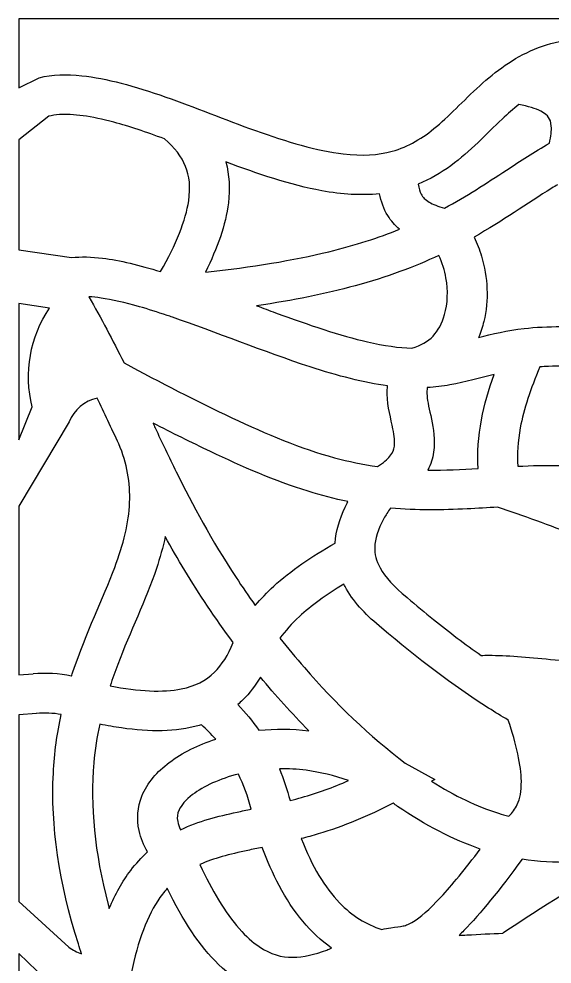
# Model space of a CAD drawing. Header units: millimetres. Extents: x -305 to 0, y 13 to 305.
# Drawn here: x -304.8 to -224.1, y 161.9 to 304.8 of the extents above; entities that cross this region are included whole.
import ezdxf

# ---------------------------------------------------------------- set-up
doc = ezdxf.new("R2010")
doc.units = ezdxf.units.MM
doc.layers.get('0').update_dxf_attribs({"linetype": 'CONTINUOUS'})

msp = doc.modelspace()

# ---------------------------------------------------------------- linework, layer by layer
for p, q in [((0, 304.8), (-304.8, 304.8)), ((-304.8, 304.8), (-304.8, 294.39)), ((-304.8, 294.39), (-301.71, 295.91)), ((-300.29, 290.09), (-304.8, 286.49)), ((-304.8, 286.49), (-304.8, 269.9)), ((-304.8, 269.9), (-296.84, 268.7)), ((-297.22, 243.87), (-304.8, 231.13)), ((-304.8, 231.13), (-304.8, 205.59)), ((-304.8, 205.59), (-302.64, 205.76)), ((-302.16, 199.78), (-304.8, 199.57)), ((-304.8, 199.57), (-304.8, 171.31)), ((-246.35, 192.26), (-241.88, 189.79)), ((-241.88, 189.79), (-242.37, 189.51)), ((-304.8, 171.31), (-297.26, 164.44)), ((-300.74, 159.56), (-304.8, 163.46)), ((-304.8, 163.46), (-304.8, 154.3))]:
    msp.add_line(p, q)
msp.add_lwpolyline([(-300.16, 261.08), (-304.8, 261.78), (-304.8, 241.16), (-302.78, 246.13, -0.213908)], format="xyb", close=True)
for centre, radius, start, end in [((-291.67, 241.61), 5.99, 102.6133, 157.8759), ((-300.97, 184.84), 20.99, 78.6437, 94.5676), ((-300.97, 184.84), 14.99, 80.1409, 94.5676), ((-70.64, -72.73), 288.35, 119.662, 123.9267), ((-292.44, 171.17), 8.27, 234.4496, 249.6332)]:
    msp.add_arc(centre, radius, start, end)
for points, knots in [([(-301.71, 295.91), (-299.75, 296.39), (-297.6, 296.46), (-295.26, 296.21), (-291.56, 295.83), (-287.32, 294.64), (-282.6, 292.99), (-278.32, 291.48), (-273.65, 289.58), (-269.03, 287.92), (-264.3, 286.22), (-259.67, 284.84), (-255.73, 284.39), (-252.9, 284.06), (-250.45, 284.2), (-248.33, 284.79), (-245.86, 285.46), (-243.75, 286.75), (-241.62, 288.54), (-239.39, 290.42), (-237.18, 292.84), (-234.61, 295.12), (-232.22, 297.25), (-229.47, 299.23), (-226.21, 300.46), (-222.98, 301.68), (-219.3, 302.14), (-215.29, 301.76), (-210.02, 301.25), (-204.17, 299.35), (-197.61, 296.16)], [-1, -1, -1, -1, -0.9235954, -0.9235954, -0.9235954, -0.8027804, -0.8027804, -0.8027804, -0.6930016, -0.6930016, -0.6930016, -0.5807338, -0.5807338, -0.5807338, -0.5000372, -0.5000372, -0.5000372, -0.4061822, -0.4061822, -0.4061822, -0.3076467, -0.3076467, -0.3076467, -0.2159401, -0.2159401, -0.2159401, -0.125, -0.125, -0.125, -0.0057752, -0.0057752, -0.0057752, -0.0057752]), ([(-229.18, 291.85), (-230.02, 291.18), (-230.86, 290.45), (-231.7, 289.65), (-234.07, 287.42), (-236.49, 284.79), (-239.47, 282.6), (-240.96, 281.51), (-242.62, 280.54), (-244.41, 279.8)], [0.2866373, 0.2866373, 0.2866373, 0.2866373, 0.3233197, 0.3233197, 0.3233197, 0.4266225, 0.4266225, 0.4266225, 0.4783507, 0.4783507, 0.4783507, 0.4783507]), ([(-224.56, 285.99), (-224.31, 287.05), (-224.23, 287.93), (-224.27, 288.57), (-224.32, 289.22), (-224.46, 289.59), (-224.67, 289.89), (-224.88, 290.2), (-225.22, 290.51), (-225.87, 290.85), (-226.62, 291.24), (-227.75, 291.6), (-229.18, 291.85)], [0.0674896, 0.0674896, 0.0674896, 0.0674896, 0.2755784, 0.2755784, 0.2755784, 0.4875328, 0.4875328, 0.4875328, 0.6963254, 0.6963254, 0.6963254, 0.9372191, 0.9372191, 0.9372191, 0.9372191]), ([(-282.78, 286.67), (-285.56, 287.68), (-288.13, 288.55), (-290.42, 289.17), (-293.86, 290.1), (-296.66, 290.46), (-298.68, 290.32), (-299.29, 290.28), (-299.82, 290.2), (-300.29, 290.09)], [0.7868838, 0.7868838, 0.7868838, 0.7868838, 0.8587901, 0.8587901, 0.8587901, 0.9671782, 0.9671782, 0.9671782, 1, 1, 1, 1]), ([(-283.36, 266.58), (-281.03, 270.69), (-279.55, 274.39), (-279.12, 277.31), (-278.81, 279.38), (-279, 281.01), (-279.59, 282.49), (-280.19, 283.96), (-281.23, 285.35), (-282.78, 286.67)], [-0.938684, -0.938684, -0.938684, -0.938684, -0.5578197, -0.5578197, -0.5578197, -0.2884921, -0.2884921, -0.2884921, -0.0209138, -0.0209138, -0.0209138, -0.0209138]), ([(-240.42, 276.17), (-237.1, 277.97), (-234.13, 279.93), (-231.05, 281.94), (-228.97, 283.3), (-226.83, 284.67), (-224.56, 285.99)], [0.14174139, 0.14174139, 0.14174139, 0.14174139, 0.19290773, 0.19290773, 0.19290773, 0.22730595, 0.22730595, 0.22730595, 0.22730595]), ([(-273.5, 283.17), (-272.97, 281.22), (-272.85, 279.12), (-273.11, 277), (-273.51, 273.61), (-274.78, 270.14), (-276.6, 266.5)], [0.3427173, 0.3427173, 0.3427173, 0.3427173, 0.5402421, 0.5402421, 0.5402421, 0.8559279, 0.8559279, 0.8559279, 0.8559279]), ([(-250.25, 278.35), (-253.02, 278.07), (-255.96, 278.26), (-258.97, 278.81), (-263.74, 279.67), (-268.72, 281.38), (-273.5, 283.17)], [0.5305653, 0.5305653, 0.5305653, 0.5305653, 0.6007982, 0.6007982, 0.6007982, 0.7117924, 0.7117924, 0.7117924, 0.7117924]), ([(-244.41, 279.8), (-244.31, 279.16), (-244.15, 278.66), (-243.94, 278.29), (-243.68, 277.83), (-243.36, 277.48), (-242.75, 277.11), (-242.19, 276.76), (-241.4, 276.44), (-240.42, 276.17)], [-0.8157484, -0.8157484, -0.8157484, -0.8157484, -0.5960253, -0.5960253, -0.5960253, -0.3244932, -0.3244932, -0.3244932, -0.0787149, -0.0787149, -0.0787149, -0.0787149]), ([(-223.34, 279.73), (-223.62, 279.56), (-223.9, 279.39), (-224.18, 279.22), (-227.99, 276.85), (-231.64, 274.26), (-235.93, 271.81)], [-0.21755098, -0.21755098, -0.21755098, -0.21755098, -0.21291687, -0.21291687, -0.21291687, -0.1496511, -0.1496511, -0.1496511, -0.1496511]), ([(-247.23, 272.98), (-247.92, 273.58), (-248.52, 274.28), (-249, 275.06), (-249.63, 276.08), (-250.02, 277.2), (-250.25, 278.35)], [0.420142, 0.420142, 0.420142, 0.420142, 0.5760993, 0.5760993, 0.5760993, 0.7818537, 0.7818537, 0.7818537, 0.7818537]), ([(-276.6, 266.5), (-269.51, 267.25), (-263.29, 268.29), (-257.93, 269.6), (-253.91, 270.58), (-250.38, 271.72), (-247.23, 272.98)], [0.01399699, 0.01399699, 0.01399699, 0.01399699, 0.0685636, 0.0685636, 0.0685636, 0.10952566, 0.10952566, 0.10952566, 0.10952566]), ([(-235.93, 271.81), (-235.49, 270.87), (-235.12, 269.91), (-234.83, 268.92), (-233.87, 265.72), (-233.7, 262.26), (-234.48, 259.04), (-234.68, 258.22), (-234.94, 257.41), (-235.27, 256.63)], [-0.8992786, -0.8992786, -0.8992786, -0.8992786, -0.8008415, -0.8008415, -0.8008415, -0.4804468, -0.4804468, -0.4804468, -0.398312, -0.398312, -0.398312, -0.398312]), ([(-296.84, 268.7), (-295.38, 268.88), (-293.83, 268.82), (-292.14, 268.62), (-289.54, 268.3), (-286.6, 267.58), (-283.36, 266.58)], [-0.9643684, -0.9643684, -0.9643684, -0.9643684, -0.9233062, -0.9233062, -0.9233062, -0.8601239, -0.8601239, -0.8601239, -0.8601239]), ([(-241.26, 269.04), (-244.96, 267.31), (-249.15, 265.74), (-253.94, 264.44), (-258.38, 263.22), (-263.34, 262.22), (-268.84, 261.42)], [-0.12504518, -0.12504518, -0.12504518, -0.12504518, -0.07694548, -0.07694548, -0.07694548, -0.03247, -0.03247, -0.03247, -0.03247]), ([(-245.35, 255.01), (-243.96, 255.4), (-242.95, 256), (-242.15, 256.84), (-241.39, 257.65), (-240.79, 258.73), (-240.41, 260.08), (-239.94, 261.75), (-239.85, 263.72), (-240.2, 265.63), (-240.4, 266.77), (-240.76, 267.91), (-241.26, 269.04)], [0.0189311, 0.0189311, 0.0189311, 0.0189311, 0.2451464, 0.2451464, 0.2451464, 0.4609163, 0.4609163, 0.4609163, 0.7275123, 0.7275123, 0.7275123, 0.8877194, 0.8877194, 0.8877194, 0.8877194]), ([(-286.58, 261.28), (-288.78, 261.91), (-290.73, 262.36), (-292.36, 262.59), (-293.04, 262.69), (-293.66, 262.75), (-294.22, 262.78)], [0.87043775, 0.87043775, 0.87043775, 0.87043775, 0.91824871, 0.91824871, 0.91824871, 0.93798885, 0.93798885, 0.93798885, 0.93798885]), ([(-268.84, 261.42), (-267.88, 261.07), (-266.92, 260.71), (-265.97, 260.36), (-260.98, 258.53), (-256.15, 256.89), (-252.09, 255.96), (-249.54, 255.38), (-247.31, 255.07), (-245.35, 255.01)], [-0.7738177, -0.7738177, -0.7738177, -0.7738177, -0.7574768, -0.7574768, -0.7574768, -0.6719192, -0.6719192, -0.6719192, -0.61827, -0.61827, -0.61827, -0.61827]), ([(-249.04, 249.31), (-252.61, 249.78), (-256.56, 250.82), (-260.75, 252.18), (-267.68, 254.43), (-275.22, 257.51), (-281.55, 259.68), (-281.83, 259.78), (-282.1, 259.87), (-282.37, 259.96)], [0.6431518, 0.6431518, 0.6431518, 0.6431518, 0.7160503, 0.7160503, 0.7160503, 0.8364974, 0.8364974, 0.8364974, 0.8417413, 0.8417413, 0.8417413, 0.8417413]), ([(-235.27, 256.63), (-233.23, 257.15), (-230.95, 257.68), (-228.37, 257.98), (-224.89, 258.38), (-220.9, 258.36), (-216.73, 258), (-211.84, 257.57), (-206.75, 256.71), (-202.35, 255.89), (-202.02, 255.83), (-201.69, 255.77), (-201.37, 255.71)], [-0.5168074, -0.5168074, -0.5168074, -0.5168074, -0.4597042, -0.4597042, -0.4597042, -0.3825191, -0.3825191, -0.3825191, -0.2916236, -0.2916236, -0.2916236, -0.2847672, -0.2847672, -0.2847672, -0.2847672]), ([(-288.9, 252.78), (-283.4, 249.81), (-277.95, 247), (-272.58, 244.48), (-267.33, 242.01), (-262.18, 239.83), (-257.04, 238.44), (-254.89, 237.86), (-252.74, 237.42), (-250.58, 237.11)], [0.0037289, 0.0037289, 0.0037289, 0.0037289, 0.0773409, 0.0773409, 0.0773409, 0.1492993, 0.1492993, 0.1492993, 0.1793663, 0.1793663, 0.1793663, 0.1793663]), ([(-225.98, 252.17), (-227.4, 248.88), (-228.43, 245.78), (-228.96, 242.98), (-229.34, 240.92), (-229.46, 238.99), (-229.35, 237.15)], [-0.9301282, -0.9301282, -0.9301282, -0.9301282, -0.487165, -0.487165, -0.487165, -0.1593698, -0.1593698, -0.1593698, -0.1593698]), ([(-200.93, 249.51), (-205.03, 250.3), (-209.89, 251.19), (-214.6, 251.75), (-218.2, 252.17), (-221.67, 252.37), (-224.68, 252.25), (-225.12, 252.23), (-225.56, 252.21), (-225.98, 252.17)], [0.2734434, 0.2734434, 0.2734434, 0.2734434, 0.3650771, 0.3650771, 0.3650771, 0.4352406, 0.4352406, 0.4352406, 0.4455097, 0.4455097, 0.4455097, 0.4455097]), ([(-232.89, 251.05), (-235.05, 250.51), (-237.18, 249.87), (-239.62, 249.44), (-240.7, 249.25), (-241.84, 249.12), (-243.04, 249.05)], [0.50807514, 0.50807514, 0.50807514, 0.50807514, 0.57130501, 0.57130501, 0.57130501, 0.59939408, 0.59939408, 0.59939408, 0.59939408]), ([(-235.34, 236.8), (-235.47, 239.17), (-235.32, 241.63), (-234.83, 244.19), (-234.41, 246.44), (-233.74, 248.72), (-232.89, 251.05)], [0.1587815, 0.1587815, 0.1587815, 0.1587815, 0.4915969, 0.4915969, 0.4915969, 0.7843195, 0.7843195, 0.7843195, 0.7843195]), ([(-250.58, 237.11), (-249.67, 237.66), (-249.05, 238.2), (-248.67, 238.67), (-248.24, 239.21), (-248.07, 239.62), (-248, 240.21), (-247.92, 240.82), (-248, 241.7), (-248.22, 242.8), (-248.52, 244.28), (-249.05, 246.12), (-249.09, 248.06), (-249.1, 248.48), (-249.08, 248.89), (-249.04, 249.31)], [0.0390375, 0.0390375, 0.0390375, 0.0390375, 0.18372, 0.18372, 0.18372, 0.350029, 0.350029, 0.350029, 0.5256009, 0.5256009, 0.5256009, 0.7628004, 0.7628004, 0.7628004, 0.8127768, 0.8127768, 0.8127768, 0.8127768]), ([(-243.04, 249.05), (-243.09, 248.71), (-243.11, 248.31), (-243.07, 247.81), (-243, 246.93), (-242.71, 245.73), (-242.4, 244.29), (-242.1, 242.85), (-241.8, 241.13), (-242.07, 239.28), (-242.2, 238.36), (-242.5, 237.43), (-242.94, 236.56)], [-0.843274, -0.843274, -0.843274, -0.843274, -0.7330056, -0.7330056, -0.7330056, -0.5387247, -0.5387247, -0.5387247, -0.3449172, -0.3449172, -0.3449172, -0.2485017, -0.2485017, -0.2485017, -0.2485017]), ([(-255.03, 231.8), (-257.06, 232.22), (-259.07, 232.74), (-261.06, 233.36), (-266.11, 234.94), (-270.98, 237.07), (-275.83, 239.37), (-278.72, 240.75), (-281.61, 242.19), (-284.51, 243.68)], [-0.1643271, -0.1643271, -0.1643271, -0.1643271, -0.1389153, -0.1389153, -0.1389153, -0.0742706, -0.0742706, -0.0742706, -0.0356998, -0.0356998, -0.0356998, -0.0356998]), ([(-284.19, 242.95), (-283.17, 240.78), (-282.12, 238.57), (-280.99, 236.29), (-278.53, 231.31), (-275.67, 225.99), (-271.95, 220.34), (-271.04, 218.94), (-270.07, 217.53), (-269.05, 216.11)], [-0.92041331, -0.92041331, -0.92041331, -0.92041331, -0.90013916, -0.90013916, -0.90013916, -0.85569332, -0.85569332, -0.85569332, -0.84475075, -0.84475075, -0.84475075, -0.84475075]), ([(-296.83, 205.42), (-296.77, 205.63), (-296.69, 205.85), (-296.62, 206.06), (-294.65, 211.98), (-292.05, 217.17), (-290.31, 221.84), (-288.98, 225.38), (-288.16, 228.59), (-288.05, 231.66), (-287.94, 234.67), (-288.46, 237.57), (-289.68, 240.52)], [-0.5598655, -0.5598655, -0.5598655, -0.5598655, -0.552432, -0.552432, -0.552432, -0.3460428, -0.3460428, -0.3460428, -0.1892987, -0.1892987, -0.1892987, -0.0360593, -0.0360593, -0.0360593, -0.0360593]), ([(-229.35, 237.15), (-227.24, 237.25), (-225.13, 237.3), (-222.93, 237.28), (-219.84, 237.24), (-216.56, 237.04), (-213.06, 236.83), (-208.88, 236.59), (-204.4, 236.39), (-200.24, 236.77), (-199.38, 236.84), (-198.53, 236.95), (-197.7, 237.07)], [0.2805952, 0.2805952, 0.2805952, 0.2805952, 0.3120798, 0.3120798, 0.3120798, 0.3564294, 0.3564294, 0.3564294, 0.4092559, 0.4092559, 0.4092559, 0.4201975, 0.4201975, 0.4201975, 0.4201975]), ([(-256.96, 225.54), (-256.83, 227.39), (-256.28, 229.22), (-255.45, 230.96), (-255.32, 231.24), (-255.18, 231.52), (-255.03, 231.8)], [0.576859, 0.576859, 0.576859, 0.576859, 0.7937643, 0.7937643, 0.7937643, 0.828554, 0.828554, 0.828554, 0.828554]), ([(-248.6, 230.83), (-248.98, 230.29), (-249.3, 229.76), (-249.59, 229.24), (-250.51, 227.58), (-250.95, 226.13), (-250.98, 224.93), (-251.02, 223.85), (-250.78, 222.89), (-250.17, 221.78), (-249.42, 220.41), (-248.06, 218.88), (-246.13, 217.35), (-246.12, 217.33), (-246.1, 217.32), (-246.09, 217.31)], [-0.9306821, -0.9306821, -0.9306821, -0.9306821, -0.8432781, -0.8432781, -0.8432781, -0.5607074, -0.5607074, -0.5607074, -0.3092887, -0.3092887, -0.3092887, 0, 0, 0, 0.0021384, 0.0021384, 0.0021384, 0.0021384]), ([(-232.4, 230.97), (-233.89, 230.88), (-235.42, 230.78), (-237.02, 230.7), (-240.65, 230.52), (-244.59, 230.46), (-248.6, 230.83)], [-0.26367301, -0.26367301, -0.26367301, -0.26367301, -0.24145585, -0.24145585, -0.24145585, -0.19113907, -0.19113907, -0.19113907, -0.19113907]), ([(-208.75, 221.89), (-212.63, 223.49), (-216.6, 225.13), (-220.53, 226.66), (-224.51, 228.2), (-228.47, 229.64), (-232.4, 230.97)], [0.7892075, 0.7892075, 0.7892075, 0.7892075, 0.8914692, 0.8914692, 0.8914692, 0.9950928, 0.9950928, 0.9950928, 0.9950928]), ([(-282.67, 226.52), (-283, 224.9), (-283.46, 223.28), (-284, 221.67), (-285.61, 216.87), (-287.96, 212.14), (-289.86, 207.15), (-290.26, 206.1), (-290.64, 205.03), (-291, 203.95)], [0.2547939, 0.2547939, 0.2547939, 0.2547939, 0.319844, 0.319844, 0.319844, 0.5140636, 0.5140636, 0.5140636, 0.5550671, 0.5550671, 0.5550671, 0.5550671]), ([(-272.37, 210.49), (-275.14, 214.2), (-277.58, 217.88), (-279.71, 221.39), (-280.77, 223.14), (-281.75, 224.85), (-282.67, 226.52)], [0.83954195, 0.83954195, 0.83954195, 0.83954195, 0.86674824, 0.86674824, 0.86674824, 0.88028091, 0.88028091, 0.88028091, 0.88028091]), ([(-269.05, 216.11), (-268.22, 217.1), (-267.28, 218.07), (-266.25, 219.01), (-263.68, 221.35), (-260.53, 223.49), (-256.96, 225.54)], [-0.7648971, -0.7648971, -0.7648971, -0.7648971, -0.565281, -0.565281, -0.565281, -0.0716691, -0.0716691, -0.0716691, -0.0716691]), ([(-255.66, 219.33), (-258.33, 217.7), (-260.61, 216.05), (-262.38, 214.42), (-263.55, 213.34), (-264.52, 212.25), (-265.32, 211.15)], [0.158138, 0.158138, 0.158138, 0.158138, 0.5784294, 0.5784294, 0.5784294, 0.8582242, 0.8582242, 0.8582242, 0.8582242]), ([(-249.91, 212.69), (-252.15, 214.47), (-253.97, 216.38), (-255.25, 218.57), (-255.39, 218.82), (-255.53, 219.07), (-255.66, 219.33)], [0.0019813, 0.0019813, 0.0019813, 0.0019813, 0.2951607, 0.2951607, 0.2951607, 0.3285867, 0.3285867, 0.3285867, 0.3285867]), ([(-246.09, 217.31), (-246.07, 217.3), (-246.06, 217.29), (-246.04, 217.27), (-244.73, 216.14), (-243.41, 215.04), (-242.09, 213.98), (-239.69, 212.05), (-237.29, 210.23), (-234.9, 208.55)], [-1.0007049, -1.0007049, -1.0007049, -1.0007049, -1, -1, -1, -0.9341615, -0.9341615, -0.9341615, -0.813872, -0.813872, -0.813872, -0.813872]), ([(-230.79, 198.77), (-231.78, 199.35), (-232.77, 199.95), (-233.76, 200.58), (-239.17, 204.01), (-244.55, 208.08), (-249.91, 212.69)], [0.6936266, 0.6936266, 0.6936266, 0.6936266, 0.7407241, 0.7407241, 0.7407241, 0.999321, 0.999321, 0.999321, 0.999321]), ([(-291, 203.95), (-286.68, 203.1), (-282.99, 202.92), (-280.24, 203.47), (-278.09, 203.91), (-276.54, 204.72), (-275.23, 206), (-274.11, 207.1), (-273.14, 208.59), (-272.37, 210.49)], [-0.9194193, -0.9194193, -0.9194193, -0.9194193, -0.5681537, -0.5681537, -0.5681537, -0.2925173, -0.2925173, -0.2925173, -0.0563747, -0.0563747, -0.0563747, -0.0563747]), ([(-265.32, 211.15), (-264.14, 209.66), (-262.9, 208.17), (-261.62, 206.7), (-256.95, 201.33), (-251.64, 196.22), (-246.35, 192.26)], [-0.83209187, -0.83209187, -0.83209187, -0.83209187, -0.82068037, -0.82068037, -0.82068037, -0.77904764, -0.77904764, -0.77904764, -0.77904764]), ([(-234.9, 208.55), (-234.51, 208.56), (-234.12, 208.57), (-233.71, 208.57), (-231.07, 208.56), (-227.91, 208.31), (-224.37, 207.95), (-220.62, 207.57), (-216.46, 207.06), (-212.82, 206.92), (-210.03, 206.81), (-207.6, 206.95), (-205.8, 207.36), (-205.15, 207.51), (-204.57, 207.69), (-204.08, 207.89)], [-0.963933, -0.963933, -0.963933, -0.963933, -0.9253361, -0.9253361, -0.9253361, -0.6734705, -0.6734705, -0.6734705, -0.4074692, -0.4074692, -0.4074692, -0.2037563, -0.2037563, -0.2037563, -0.1290741, -0.1290741, -0.1290741, -0.1290741]), ([(-268.27, 205.26), (-269.02, 203.99), (-269.9, 202.84), (-270.93, 201.81), (-271.18, 201.57), (-271.44, 201.33), (-271.7, 201.1)], [0.1543431, 0.1543431, 0.1543431, 0.1543431, 0.2880311, 0.2880311, 0.2880311, 0.3202652, 0.3202652, 0.3202652, 0.3202652]), ([(-295.32, 163.42), (-295.49, 163.92), (-295.65, 164.42), (-295.81, 164.92), (-298.72, 174.18), (-300, 182.82), (-299.59, 190.73), (-299.44, 193.81), (-299.01, 196.77), (-298.4, 199.61)], [-0.9629466, -0.9629466, -0.9629466, -0.9629466, -0.9503292, -0.9503292, -0.9503292, -0.7158149, -0.7158149, -0.7158149, -0.6244698, -0.6244698, -0.6244698, -0.6244698]), ([(-230.7, 184.24), (-230.15, 184.76), (-229.74, 185.33), (-229.43, 185.99), (-229.02, 186.87), (-228.78, 187.99), (-228.8, 189.51), (-228.84, 191.88), (-229.54, 195.1), (-230.79, 198.77)], [0.0981864, 0.0981864, 0.0981864, 0.0981864, 0.2922221, 0.2922221, 0.2922221, 0.5538334, 0.5538334, 0.5538334, 0.9625593, 0.9625593, 0.9625593, 0.9625593]), ([(-292.58, 198.15), (-292.98, 196.25), (-293.29, 194.31), (-293.47, 192.29), (-294.04, 185.87), (-293.36, 178.74), (-291.29, 170.88), (-291.24, 170.68), (-291.19, 170.49), (-291.13, 170.29)], [0.6267029, 0.6267029, 0.6267029, 0.6267029, 0.6949012, 0.6949012, 0.6949012, 0.9125359, 0.9125359, 0.9125359, 0.9178857, 0.9178857, 0.9178857, 0.9178857]), ([(-277.2, 198.06), (-277.31, 198.03), (-277.42, 198), (-277.54, 197.96), (-281.06, 196.94), (-285, 196.96), (-289.27, 197.57), (-290.35, 197.72), (-291.45, 197.92), (-292.58, 198.15)], [0.5116582, 0.5116582, 0.5116582, 0.5116582, 0.5220064, 0.5220064, 0.5220064, 0.8473568, 0.8473568, 0.8473568, 0.9293724, 0.9293724, 0.9293724, 0.9293724]), ([(-286.62, 182.05), (-287, 183.79), (-286.85, 185.64), (-286.19, 187.28), (-285.38, 189.31), (-283.88, 190.98), (-282.06, 192.35), (-280.08, 193.84), (-277.67, 195.02), (-275.03, 195.87)], [0.127209, 0.127209, 0.127209, 0.127209, 0.2346651, 0.2346651, 0.2346651, 0.3680422, 0.3680422, 0.3680422, 0.513783, 0.513783, 0.513783, 0.513783]), ([(-271.59, 190.61), (-274.39, 189.9), (-276.89, 188.74), (-278.52, 187.5), (-279.6, 186.68), (-280.26, 185.85), (-280.57, 185.18), (-280.84, 184.57), (-280.91, 184.09), (-280.78, 183.41), (-280.71, 183.06), (-280.57, 182.65), (-280.34, 182.19)], [-0.549586, -0.549586, -0.549586, -0.549586, -0.365725, -0.365725, -0.365725, -0.2432961, -0.2432961, -0.2432961, -0.1319913, -0.1319913, -0.1319913, -0.0743411, -0.0743411, -0.0743411, -0.0743411]), ([(-254.94, 189.61), (-257.08, 190.37), (-259.22, 190.89), (-261.37, 191.17), (-262.71, 191.34), (-264.06, 191.42), (-265.39, 191.4)], [-0.8892208, -0.8892208, -0.8892208, -0.8892208, -0.7599898, -0.7599898, -0.7599898, -0.6792837, -0.6792837, -0.6792837, -0.6792837]), ([(-263.78, 186.6), (-263.19, 186.75), (-262.61, 186.91), (-262.03, 187.07), (-259.63, 187.75), (-257.27, 188.59), (-254.94, 189.61)], [-0.2839886, -0.2839886, -0.2839886, -0.2839886, -0.25, -0.25, -0.25, -0.1098406, -0.1098406, -0.1098406, -0.1098406]), ([(-242.37, 189.51), (-238.88, 187.3), (-235.48, 185.68), (-232.26, 184.68), (-231.74, 184.52), (-231.22, 184.38), (-230.7, 184.24)], [-0.76856887, -0.76856887, -0.76856887, -0.76856887, -0.74082503, -0.74082503, -0.74082503, -0.73631509, -0.73631509, -0.73631509, -0.73631509]), ([(-248.21, 186.2), (-251.91, 184.23), (-255.71, 182.69), (-259.52, 181.55), (-260.37, 181.3), (-261.23, 181.06), (-262.08, 180.85)], [0.0313407, 0.0313407, 0.0313407, 0.0313407, 0.2344216, 0.2344216, 0.2344216, 0.279931, 0.279931, 0.279931, 0.279931]), ([(-235.01, 179.27), (-239.14, 180.68), (-243.35, 182.87), (-247.52, 185.72), (-247.75, 185.88), (-247.98, 186.04), (-248.21, 186.2)], [0.74316903, 0.74316903, 0.74316903, 0.74316903, 0.77320702, 0.77320702, 0.77320702, 0.77487949, 0.77487949, 0.77487949, 0.77487949]), ([(-280.34, 182.19), (-277.59, 183.5), (-274.67, 184.23), (-271.8, 184.85), (-271.08, 185), (-270.36, 185.15), (-269.65, 185.3)], [-0.5976226, -0.5976226, -0.5976226, -0.5976226, -0.4363273, -0.4363273, -0.4363273, -0.395885, -0.395885, -0.395885, -0.395885]), ([(-262.08, 180.85), (-260.46, 176.63), (-258.51, 173.41), (-256.31, 171.14), (-254.39, 169.16), (-252.29, 167.88), (-249.91, 167.11)], [-0.9583459, -0.9583459, -0.9583459, -0.9583459, -0.7762944, -0.7762944, -0.7762944, -0.616844, -0.616844, -0.616844, -0.616844]), ([(-291.13, 170.29), (-290.23, 172.44), (-289.15, 174.36), (-287.89, 176.04), (-287.11, 177.06), (-286.26, 177.99), (-285.36, 178.82)], [-0.8651238, -0.8651238, -0.8651238, -0.8651238, -0.7637179, -0.7637179, -0.7637179, -0.7018131, -0.7018131, -0.7018131, -0.7018131]), ([(-267.99, 179.52), (-268.74, 179.36), (-269.47, 179.21), (-270.19, 179.06), (-272.91, 178.48), (-275.35, 177.85), (-277.42, 176.93)], [0.3874808, 0.3874808, 0.3874808, 0.3874808, 0.4296429, 0.4296429, 0.4296429, 0.5888233, 0.5888233, 0.5888233, 0.5888233]), ([(-257.5, 164.28), (-260.66, 166.53), (-263.32, 169.74), (-265.44, 173.74), (-266.39, 175.51), (-267.23, 177.44), (-267.99, 179.52)], [0.7153214, 0.7153214, 0.7153214, 0.7153214, 0.8908448, 0.8908448, 0.8908448, 0.9686833, 0.9686833, 0.9686833, 0.9686833]), ([(-249.91, 167.11), (-249.42, 167.21), (-248.97, 167.3), (-248.56, 167.35), (-247.74, 167.47), (-247.15, 167.53), (-246.7, 167.63), (-246.2, 167.74), (-245.78, 167.89), (-245.11, 168.3), (-244.15, 168.89), (-242.75, 170.06), (-240.96, 172), (-239.3, 173.8), (-237.31, 176.22), (-235.01, 179.27)], [-0.4240209, -0.4240209, -0.4240209, -0.4240209, -0.3893577, -0.3893577, -0.3893577, -0.3200711, -0.3200711, -0.3200711, -0.2434744, -0.2434744, -0.2434744, -0.1353993, -0.1353993, -0.1353993, -0.0355574, -0.0355574, -0.0355574, -0.0355574]), ([(-228.68, 177.72), (-232.12, 173.03), (-235.02, 169.48), (-237.48, 166.95), (-237.73, 166.69), (-237.98, 166.45), (-238.22, 166.21)], [0.0145871, 0.0145871, 0.0145871, 0.0145871, 0.1523256, 0.1523256, 0.1523256, 0.1664892, 0.1664892, 0.1664892, 0.1664892]), ([(-213.34, 177.83), (-215.99, 177.57), (-218.64, 177.32), (-221.38, 177.26), (-223.75, 177.22), (-226.19, 177.33), (-228.68, 177.72)], [0.68732843, 0.68732843, 0.68732843, 0.68732843, 0.7089571, 0.7089571, 0.7089571, 0.72763014, 0.72763014, 0.72763014, 0.72763014]), ([(-277.42, 176.93), (-276.49, 174.92), (-275.55, 173.14), (-274.61, 171.58), (-272.51, 168.12), (-270.41, 165.82), (-268.47, 164.51), (-266.7, 163.31), (-265.09, 162.88), (-263.37, 162.89), (-261.76, 162.89), (-260.01, 163.34), (-258.24, 163.99), (-257.99, 164.08), (-257.74, 164.18), (-257.5, 164.28)], [-0.978996, -0.978996, -0.978996, -0.978996, -0.9255734, -0.9255734, -0.9255734, -0.8067514, -0.8067514, -0.8067514, -0.6975278, -0.6975278, -0.6975278, -0.5957108, -0.5957108, -0.5957108, -0.5814315, -0.5814315, -0.5814315, -0.5814315]), ([(-282.36, 173.33), (-282.87, 172.76), (-283.35, 172.12), (-283.81, 171.41), (-285.62, 168.6), (-287.07, 164.61), (-287.98, 159.47)], [0.7371881, 0.7371881, 0.7371881, 0.7371881, 0.7903876, 0.7903876, 0.7903876, 1, 1, 1, 1]), ([(-269.56, 158.26), (-271.32, 159.08), (-273.02, 160.28), (-274.6, 161.81), (-277.45, 164.58), (-279.99, 168.42), (-282.36, 173.33)], [0.7766516, 0.7766516, 0.7766516, 0.7766516, 0.8455756, 0.8455756, 0.8455756, 0.970129, 0.970129, 0.970129, 0.970129]), ([(-238.22, 166.21), (-237.83, 166.23), (-237.43, 166.25), (-237.03, 166.27), (-235.17, 166.38), (-233.34, 166.5), (-231.58, 166.53)], [-0.3893286, -0.3893286, -0.3893286, -0.3893286, -0.3676372, -0.3676372, -0.3676372, -0.2655364, -0.2655364, -0.2655364, -0.2655364])]:
    msp.add_open_spline(points, degree=3, knots=knots)
for points in [[(-294.22, 262.78), (-292.37, 259.56), (-290.61, 256.22), (-288.9, 252.78)], [(-282.37, 259.96), (-283.85, 260.46), (-285.26, 260.9), (-286.58, 261.28)], [(-289.68, 240.52), (-290.81, 242.91), (-291.9, 245.22), (-292.98, 247.46)], [(-284.51, 243.68), (-284.4, 243.44), (-284.3, 243.19), (-284.19, 242.95)], [(-242.94, 236.56), (-240.36, 236.54), (-237.82, 236.66), (-235.34, 236.8)], [(-260.96, 197.16), (-263.53, 199.77), (-265.99, 202.5), (-268.27, 205.26)], [(-271.7, 201.1), (-270.54, 199.91), (-269.47, 198.62), (-268.5, 197.23)], [(-275.03, 195.87), (-275.71, 196.64), (-276.43, 197.37), (-277.2, 198.06)], [(-268.5, 197.23), (-266.02, 197.48), (-263.49, 197.46), (-260.96, 197.16)], [(-269.65, 185.3), (-270.18, 187.22), (-270.83, 189), (-271.59, 190.61)], [(-265.39, 191.4), (-264.76, 189.86), (-264.23, 188.26), (-263.78, 186.6)], [(-285.36, 178.82), (-285.94, 179.86), (-286.38, 180.93), (-286.62, 182.05)]]:
    msp.add_open_spline(points, degree=3)

doc.saveas('drawing.dxf')
